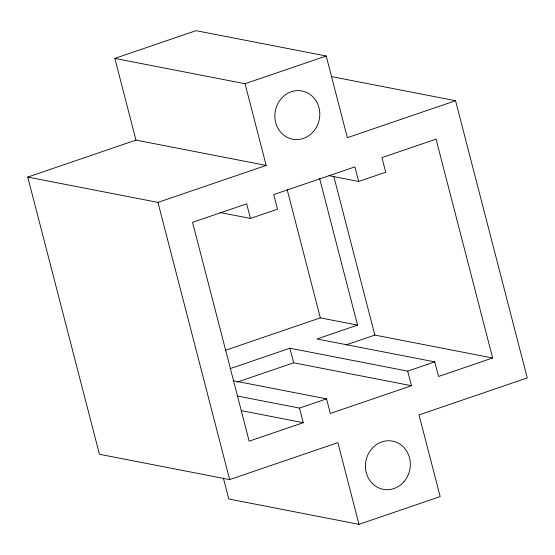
<?xml version="1.0" encoding="UTF-8"?>
<svg xmlns="http://www.w3.org/2000/svg" width="555" height="555" viewBox="0 0 555 555"><rect width="100%" height="100%" fill="white"/><g stroke="black" fill="none" stroke-linecap="round" stroke-linejoin="round"><path stroke-width="0.83" d="M114.836 58.407L245.046 83.722L266.178 165.425L135.968 140.103L114.836 58.407L196.005 30.671L326.215 55.993L347.34 137.695L455.558 100.719L527.25 377.92L419.032 414.897L440.164 496.593L358.995 524.329L228.785 499.007L223.394 478.167M245.046 83.722L326.215 55.993M358.995 524.329L337.87 442.626L229.652 479.603L99.442 454.281L27.75 177.08L135.968 140.103M27.75 177.08L157.96 202.402L266.178 165.425M219.933 212.503L250.444 218.441L277.5 209.193L273.726 194.604L354.888 166.875L358.662 181.464L385.718 172.216L381.944 157.627L436.05 139.138L492.646 357.982L438.54 376.47L434.766 361.881L316.96 338.973L357.538 325.105L319.555 178.245M225.233 350.365L320.339 317.876L357.538 325.105M230.054 368.666L289.904 348.221L407.71 371.129L434.766 361.881M237.11 382.138L293.678 362.81L411.484 385.718L407.71 371.129M346.147 344.877L374.84 335.074L492.646 357.982M237.623 396.069L299.492 408.098L326.548 398.858L330.322 413.447L411.484 385.718M299.492 408.098L303.266 422.688L249.16 441.176L192.557 222.333L246.67 203.851L250.444 218.441M331.307 76.555L455.558 100.719M328.997 175.692L358.662 181.464M233.315 380.73L326.548 398.858M241.397 410.658L303.266 422.688M333.853 176.601L374.84 335.074M287.129 189.47L320.339 317.876M289.904 348.221L293.678 362.81M157.96 202.402L229.652 479.603M313.381 131.604A24.566 22.387 -79 0 0 302.919 91.173A24.566 22.387 -79 0 0 275.682 122.482A24.566 22.387 -79 0 0 313.381 131.604M403.929 481.754A24.566 22.387 -79 0 0 393.474 441.322A24.566 22.387 -79 0 0 366.238 472.631A24.566 22.387 -79 0 0 403.929 481.754"/></g></svg>
